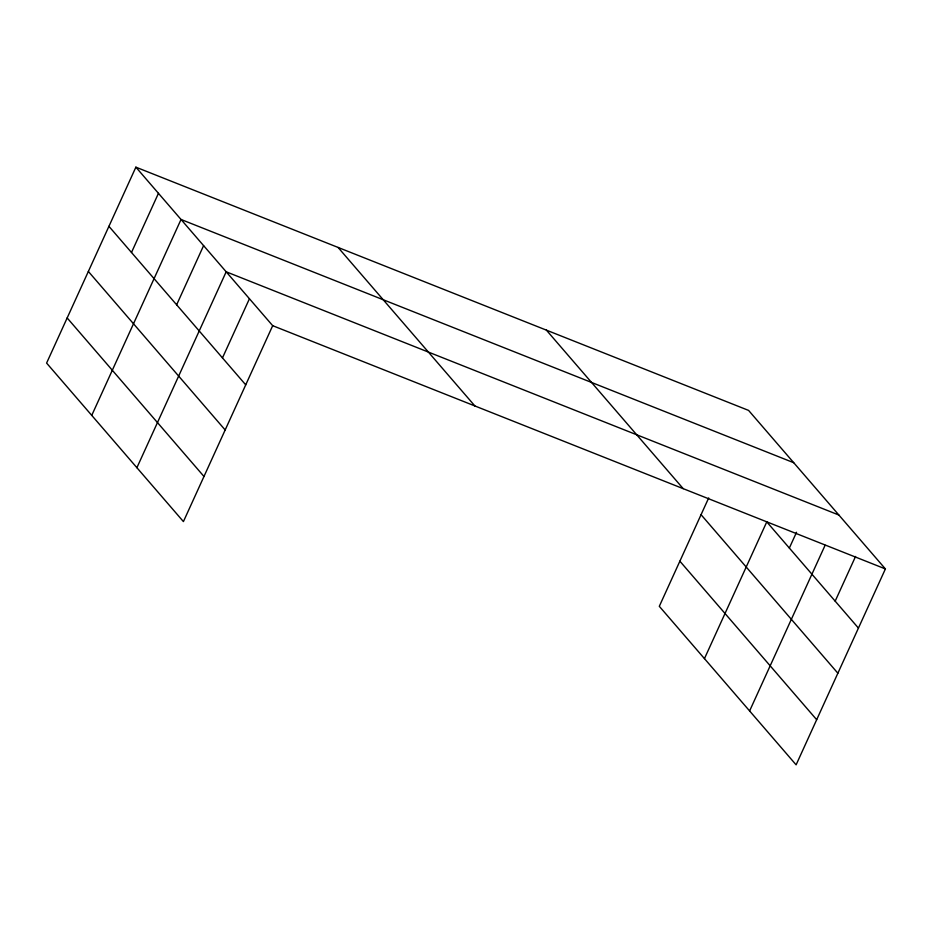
<?xml version="1.0" encoding="UTF-8"?>
<svg xmlns="http://www.w3.org/2000/svg" width="932" height="932" viewBox="0 0 932 932"><rect width="100%" height="100%" fill="white"/><g stroke="black" fill="none" stroke-linecap="round" stroke-linejoin="round"><path stroke-width="1.4" d="M135.886 167.166L46.6 363.072L183.418 521.594L272.692 325.687L135.886 167.166L748.582 410.406L885.4 568.928L796.114 764.834L659.308 606.313L708.693 497.933M131.494 252.479L158.452 193.32M91.744 415.381L181.029 219.474L793.738 462.715M176.637 304.799L203.607 245.629M136.899 467.701L226.173 271.795L838.882 515.035M222.468 357.9L249.438 298.741M704.452 658.621L766.768 521.885L858.442 628.098M789.346 548.039L796.534 532.265M749.608 710.941L825.1 545.267M835.177 601.152L855.553 556.451M272.692 325.687L885.4 568.928M546.397 330.138L683.203 488.659M701.062 514.697L837.868 673.219M679.871 561.181L816.688 719.714M338.071 247.434L474.889 405.956M108.916 226.325L245.733 384.858M88.354 271.445L225.171 429.978M67.162 317.94L203.98 476.473"/></g></svg>
